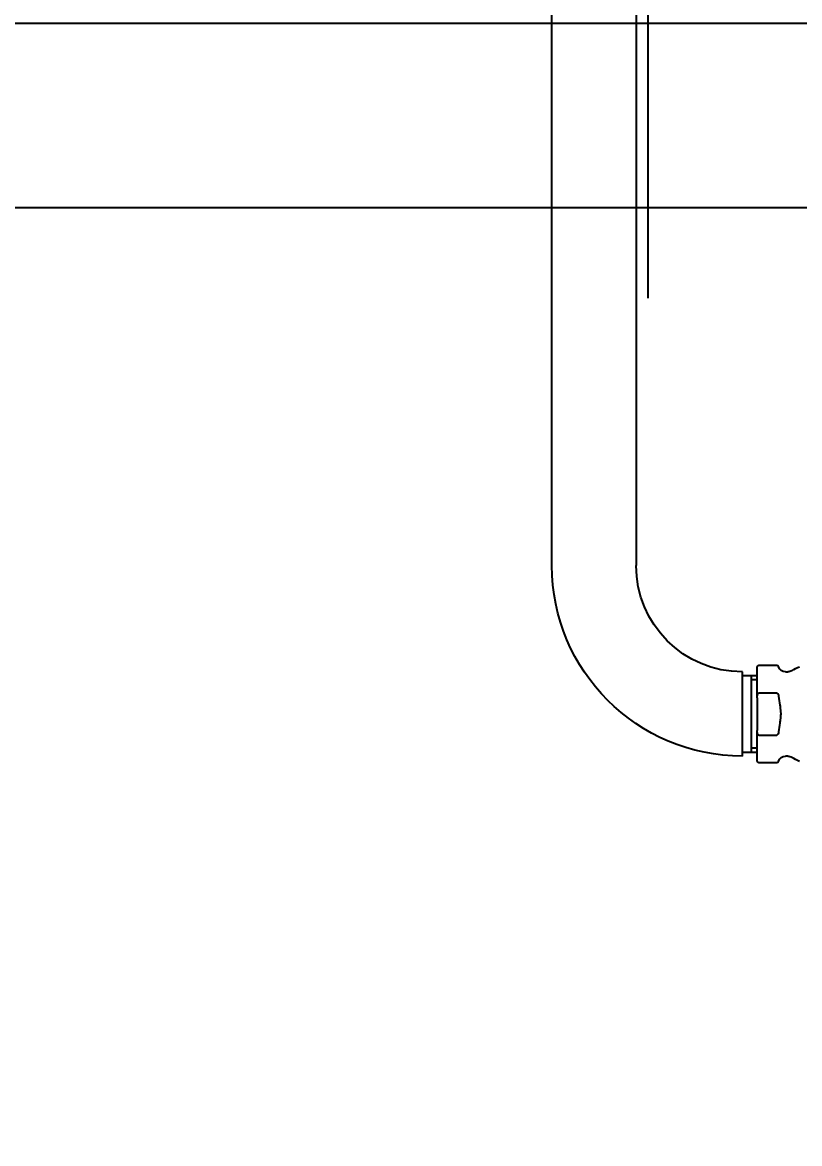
# Model space of a CAD drawing. Header units: centimetres. Extents: x -1797 to 2001, y -8788 to 1856.
# Drawn here: x -218.54 to -197.47, y -7600.77 to -7570.39 of the extents above; entities that cross this region are included whole.
import ezdxf

# ---------------------------------------------------------------- set-up
doc = ezdxf.new("R2010")
doc.units = ezdxf.units.CM
doc.header["$LTSCALE"] = 100
doc.header["$MEASUREMENT"] = 0
doc.header["$PDMODE"] = 35
doc.linetypes.add('HIDDEN', pattern=[0.375, 0.25, -0.125])
for name, color, linetype in [('DIM', 1, 'Continuous'), ('HATCH', 8, 'Continuous'), ('ID_Furniture-Fixed_02', 145, 'Continuous'), ('WINDOWS', 1, 'Continuous')]:
    doc.layers.add(name, color=color, linetype=linetype)
doc.styles.add('ROMANS', font='romans')
doc.dimstyles.new('AS-17-100', dxfattribs={"dimtxt": 10, "dimasz": 5, "dimexe": 10, "dimexo": 10, "dimgap": 6, "dimtad": 1, "dimtoh": 1, "dimdec": 0, "dimdsep": 46, "dimtxsty": 'ROMANS', "dimblk1": 'ARCHTICK', "dimblk2": 'ARCHTICK', "dimsah": 1, "dimcen": 25, "dimdle": 10, "dimclrd": 1, "dimclre": 1, "dimclrt": 2, "dimadec": 0, "dimazin": 0, "dimtfac": 1, "dimtdec": 0, "dimtofl": 0, "dimtmove": 2, "dimatfit": 3, "dimldrblk": 'ARCHTICK', "dimfxl": 1, "dimtolj": 1, "dimtzin": 0, "dimarcsym": 0})

# ---------------------------------------------------------------- blocks, each defined once
blk = doc.blocks.new('SHOWE')
at = {"layer": 'ID_Furniture-Fixed_02'}
for p, q in [((3679.654, -5433.971), (3647.961, -5433.971)), ((3647.961, -5436.256), (3679.654, -5436.256)), ((3684.82, -5439.137), (3682.535, -5439.137)), ((3682.637, -5439.137), (3682.637, -5439.534)), ((3684.719, -5439.534), (3684.719, -5439.137)), ((3682.357, -5439.584), (3682.357, -5440.067)), ((3683.235, -5439.534), (3682.406, -5439.534)), ((3684.719, -5439.385), (3682.637, -5439.385)), ((3682.752, -5439.534), (3682.752, -5439.385)), ((3683.108, -5440.067), (3683.108, -5439.584)), ((3683.235, -5439.534), (3684.12, -5439.534)), ((3684.95, -5439.534), (3684.12, -5439.534)), ((3684.248, -5439.584), (3684.248, -5440.067)), ((3684.603, -5439.534), (3684.603, -5439.385)), ((3684.999, -5440.067), (3684.999, -5439.584)), ((3682.535, -5440.306), (3682.535, -5440.37)), ((3684.82, -5440.37), (3684.82, -5440.306))]:
    blk.add_line(p, q, dxfattribs=at)
for centre, radius, start, end in [((3679.654, -5439.137), 5.166, 0, 90), ((3679.654, -5439.137), 2.881, 0, 90), ((3682.406, -5439.584), 0.0497, 90, 180), ((3684.95, -5439.584), 0.0497, 0, 90), ((3682.406, -5440.067), 0.0497, 180, 253.7398), ((3682.337, -5440.306), 0.199, 0, 73.7398), ((3685.019, -5440.306), 0.199, 106.2602, 180), ((3684.95, -5440.067), 0.0497, 286.2602, 0), ((3683.678, -5441.223), 1.391, 147.5383, 157.3119), ((3682.337, -5440.37), 0.199, 327.5383, 0), ((3685.019, -5440.37), 0.199, 180, 212.4617), ((3683.678, -5441.223), 1.391, 22.6881, 32.4617)]:
    blk.add_arc(centre, radius, start, end, dxfattribs=at)
for points, knots in [([(3683.235, -5439.534), (3683.211, -5439.534), (3683.187, -5439.536), (3683.151, -5439.545), (3683.139, -5439.549), (3683.124, -5439.559), (3683.119, -5439.562), (3683.111, -5439.572), (3683.108, -5439.578), (3683.108, -5439.584)], [0, 0, 0, 0, 0.5, 0.5, 0.75, 0.75, 0.875, 0.875, 1, 1, 1, 1]), ([(3684.248, -5439.584), (3684.248, -5439.578), (3684.245, -5439.572), (3684.237, -5439.562), (3684.232, -5439.559), (3684.216, -5439.549), (3684.205, -5439.545), (3684.169, -5439.536), (3684.145, -5439.534), (3684.12, -5439.534)], [0, 0, 0, 0, 0.125, 0.125, 0.25, 0.25, 0.5, 0.5, 1, 1, 1, 1]), ([(3683.108, -5440.067), (3683.108, -5440.072), (3683.11, -5440.076), (3683.114, -5440.084), (3683.118, -5440.087), (3683.128, -5440.096), (3683.136, -5440.1), (3683.161, -5440.11), (3683.179, -5440.113), (3683.197, -5440.115)], [0, 0, 0, 0, 0.125, 0.125, 0.25, 0.25, 0.5, 0.5, 1, 1, 1, 1]), ([(3683.197, -5440.115), (3683.278, -5440.124), (3683.358, -5440.139), (3683.479, -5440.158), (3683.519, -5440.164), (3683.58, -5440.17), (3683.6, -5440.172), (3683.641, -5440.174), (3683.662, -5440.175), (3683.722, -5440.174), (3683.762, -5440.172), (3683.842, -5440.163), (3683.882, -5440.157), (3684, -5440.138), (3684.08, -5440.124), (3684.159, -5440.115)], [0, 0, 0, 0, 0.25, 0.25, 0.375, 0.375, 0.4375, 0.4375, 0.5, 0.5, 0.625, 0.625, 0.75, 0.75, 1, 1, 1, 1]), ([(3684.159, -5440.115), (3684.177, -5440.113), (3684.194, -5440.11), (3684.22, -5440.1), (3684.228, -5440.096), (3684.238, -5440.087), (3684.241, -5440.084), (3684.246, -5440.076), (3684.248, -5440.072), (3684.248, -5440.067)], [0, 0, 0, 0, 0.5, 0.5, 0.75, 0.75, 0.875, 0.875, 1, 1, 1, 1])]:
    blk.add_open_spline(points, degree=3, knots=knots, dxfattribs=at)
blk = doc.blocks.new('_ARCHTICK')
at = {"color": 0, "linetype": 'ByBlock', "const_width": 0.15}
blk.add_lwpolyline([(-0.5, -0.5), (0.5, 0.5)], dxfattribs=at)
blk = doc.blocks.new('*D845')
at = {"layer": 'Defpoints', "color": 0, "transparency": 16777216}
for p in [(-201.575, -7523.255), (-301.976, -7542.365, 0), (-201.575, -7587.858, 0)]:
    blk.add_point(p, dxfattribs=at)
at = {"layer": 'DIM', "color": 1, "lineweight": -2, "transparency": 16777216}
for p, q in [((-301.976, -7532.365), (-301.976, -7513.255)), ((-201.575, -7577.858), (-201.575, -7513.255)), ((-311.976, -7523.255), (-191.575, -7523.255))]:
    blk.add_line(p, q, dxfattribs=at)
at = {"layer": 'DIM', "color": 1, "lineweight": -2, "transparency": 16777216, "xscale": 5, "yscale": 5, "zscale": 5, "rotation": 180}
blk.add_blockref('_ARCHTICK', (-301.976, -7523.255), dxfattribs=at)
at = {"layer": 'DIM', "color": 1, "lineweight": -2, "transparency": 16777216, "xscale": 5, "yscale": 5, "zscale": 5}
blk.add_blockref('_ARCHTICK', (-201.575, -7523.255), dxfattribs=at)
at = {"layer": 'DIM', "color": 2, "transparency": 16777216, "insert": (-251.775, -7512.255), "char_height": 10, "attachment_point": 5, "style": 'ROMANS'}
blk.add_mtext('\\A1;100', dxfattribs=at)
blk = doc.blocks.new('*D846')
at = {"layer": 'Defpoints', "color": 0, "transparency": 16777216}
for p in [(-81.817, -7523.255), (-81.817, -7542.365, 0), (-201.575, -7587.858, 0)]:
    blk.add_point(p, dxfattribs=at)
at = {"layer": 'DIM', "color": 1, "lineweight": -2, "transparency": 16777216}
for p, q in [((-201.575, -7577.858), (-201.575, -7513.255)), ((-81.817, -7532.365), (-81.817, -7513.255)), ((-211.575, -7523.255), (-71.817, -7523.255))]:
    blk.add_line(p, q, dxfattribs=at)
at = {"layer": 'DIM', "color": 1, "lineweight": -2, "transparency": 16777216, "xscale": 5, "yscale": 5, "zscale": 5, "rotation": 180}
blk.add_blockref('_ARCHTICK', (-201.575, -7523.255), dxfattribs=at)
at = {"layer": 'DIM', "color": 1, "lineweight": -2, "transparency": 16777216, "xscale": 5, "yscale": 5, "zscale": 5}
blk.add_blockref('_ARCHTICK', (-81.817, -7523.255), dxfattribs=at)
at = {"layer": 'DIM', "color": 2, "transparency": 16777216, "insert": (-141.696, -7512.255), "char_height": 10, "attachment_point": 5, "style": 'ROMANS'}
blk.add_mtext('\\A1;120', dxfattribs=at)
blk = doc.blocks.new('A$C5cec47ba')
at = {"layer": 'WINDOWS', "color": 8, "linetype": 'HIDDEN'}
blk.add_lwpolyline([(120, 10), (235, 50), (120, 90)], dxfattribs=at)
at = {"layer": 'WINDOWS'}
blk.add_lwpolyline([(280, 90), (280, 10), (120, 10), (120, 90)], close=True, dxfattribs=at)
blk.add_lwpolyline([(235, 15), (125, 15), (125, 85), (235, 85)], dxfattribs=at)

msp = doc.modelspace()

# ---------------------------------------------------------------- block references
at = {"layer": 'DIM', "xscale": -1, "rotation": 90}
msp.add_blockref('SHOWE', (-5638.159, -3905.452), dxfattribs=at)
at = {"layer": 'HATCH', "xscale": -1}
msp.add_blockref('A$C5cec47ba', (8.27, -7660.416, 0), dxfattribs=at)

# ---------------------------------------------------------------- dimensions: what is measured, and where the dimension line sits
at = {"layer": 'DIM'}
for base, p1, p2, picture, middle in [((-201.575, -7523.255, 0), (-301.976, -7542.365, 0), (-201.575, -7587.858), '*D845', (-251.775, -7512.255, 0)), ((-81.817, -7523.255, 0), (-201.575, -7587.858), (-81.817, -7542.365), '*D846', (-141.696, -7512.255, 0))]:
    dim = msp.add_linear_dim(base=base, p1=p1, p2=p2, angle=180, dimstyle='AS-17-100', dxfattribs=at)
    dim.commit()
    dim.dimension.update_dxf_attribs({"geometry": picture, "text_midpoint": middle})

doc.saveas('drawing.dxf')
